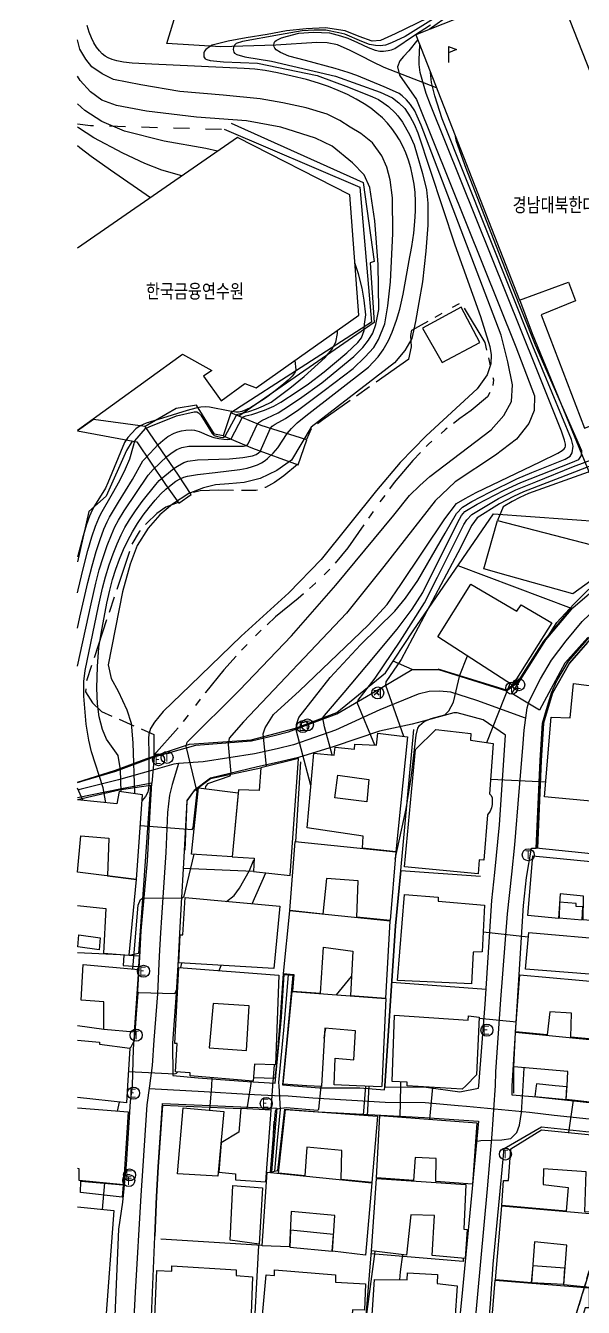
# Model space of a CAD drawing. Header units: feet. Extents: x 197796 to 199821, y 552499 to 555392.
# Drawn here: x 198484.7 to 198554.4, y 553910.5 to 554070.7 of the extents above; entities that cross this region are included whole.
import ezdxf

# ---------------------------------------------------------------- set-up
doc = ezdxf.new("R2010")
doc.units = ezdxf.units.FT
doc.header["$MEASUREMENT"] = 0
for name, pattern in [('ANYANG', [9, 5, -1, 2, -1]), ('ANYANG1', [11.5, 6, -1, 1, -1.5, 1, -1]), ('ANYANG6', [4, 2, -2]), ('JEON', [12, 4, -0.5, 1, -0.5, 4, -0.5, 1, -0.5])]:
    doc.linetypes.add(name, pattern=pattern)
for name, color, linetype in [('AAA001', 7, 'CONTINUOUS'), ('AAA008', 7, 'CONTINUOUS'), ('AAB114', 7, 'CONTINUOUS'), ('AAC001', 7, 'CONTINUOUS'), ('AAC003', 3, 'ANYANG'), ('AAC006', 7, 'ANYANG1'), ('AD002', 7, 'CONTINUOUS'), ('AD0022', 1, 'CONTINUOUS'), ('AE150', 7, 'CONTINUOUS'), ('AE222', 7, 'CONTINUOUS'), ('AZ0202', 7, 'CONTINUOUS'), ('AZ0203', 7, 'CONTINUOUS'), ('AZ0205', 7, 'CONTINUOUS'), ('AZ080', 1, 'CONTINUOUS'), ('AZ0801', 7, 'CONTINUOUS'), ('CAA001', 7, 'CONTINUOUS'), ('CAA002', 30, 'CONTINUOUS'), ('DZ001', 7, 'ANYANG6'), ('EA0018', 7, 'JEON'), ('EA0118', 7, 'JEON'), ('wipco_지적', 20, 'CONTINUOUS'), ('ZC002', 7, 'CONTINUOUS')]:
    doc.layers.add(name, color=color, linetype=linetype)
doc.styles.add('GHS', font='ROMANS', dxfattribs={"bigfont": 'NGSW.shx'})
doc.styles.add('NGSW', font='ROMANS.shx', dxfattribs={"bigfont": 'NGSW.shx'})

# ---------------------------------------------------------------- blocks, each defined once
blk = doc.blocks.new('AZ0203')
at = {"layer": 'AZ0203'}
blk.add_circle((0, 0), 0.75, dxfattribs=at)
at = {"layer": 'AZ0203', "style": 'GHS'}
blk.add_text('T', height=1, dxfattribs=at).set_placement((-0.36, -0.52))
blk = doc.blocks.new('AZ0205')
at = {"layer": 'AZ0205'}
for points in [[(-0.48, 0.32), (0.11, 0.31), (-0.13, 0.01), (-0.44, -0.28)], [(-0.13, 0.01), (0.15, -0.29)], [(0.3, 0.55), (0.3, -0.58)]]:
    blk.add_lwpolyline(points, dxfattribs=at)
blk.add_circle((0, 0), 0.75, dxfattribs=at)
blk = doc.blocks.new('AAB114')
at = {"layer": 'AAB114'}
for points in [[(0, 2), (1, 1.6), (0, 1.2)], [(0, 2), (0, 0)]]:
    blk.add_lwpolyline(points, dxfattribs=at)
blk = doc.blocks.new('AZ0202')
at = {"layer": 'AZ0202'}
blk.add_circle((0, 0), 0.75, dxfattribs=at)
at = {"layer": 'AZ0202', "style": 'GHS'}
blk.add_text('E', height=1, dxfattribs=at).set_placement((-0.5, -0.48))

msp = doc.modelspace()

# ---------------------------------------------------------------- linework, layer by layer
at = {"layer": 'AAA001', "color": 255, "flags": 128}
for points in [[(198543.69, 554008.88), (198555.44, 554005.84), (198556.8, 554006.54), (198558.09, 554003.27), (198553.11, 553999.7), (198545.09, 554001.95), (198542, 554002.82)], [(198536.26, 553994.34), (198540.36, 554000.93), (198546.12, 553997.56), (198546.65, 553998.34), (198550.51, 553996.08), (198545.58, 553988.31)], [(198549.59, 553974.33), (198550.39, 553984.31), (198552.78, 553984.19), (198553.18, 553988.48), (198561.97, 553987.36), (198561.1, 553977.74), (198559.8, 553977.83), (198559.39, 553973.43)], [(198519.9, 553970.47), (198520.76, 553979.78), (198523.29, 553979.55), (198523.4, 553980.53), (198525.82, 553980.29), (198525.88, 553980.92), (198528.58, 553980.78), (198528.73, 553982.31), (198532.45, 553981.84), (198530.99, 553967.48), (198526.85, 553967.92), (198526.91, 553969.44)], [(198532.09, 553965.57), (198533.46, 553980.27), (198536, 553982.73), (198540.35, 553982.26), (198540.32, 553981.42), (198543.15, 553981), (198542.72, 553974.7), (198542.9, 553974.49), (198543.02, 553974.21), (198543.04, 553973.39), (198542.94, 553972.97), (198542.78, 553972.54), (198542.44, 553972.09), (198541.99, 553966.44), (198541.39, 553966.45), (198541.3, 553964.7)], [(198510.56, 553966.84), (198513.28, 553966.69), (198513.23, 553965.01), (198517.8, 553964.5), (198518.85, 553979.12), (198514.11, 553977.96), (198513.9, 553975.14), (198511.34, 553975.21)], [(198523.38, 553974.23), (198523.74, 553977.04), (198527.64, 553976.49), (198527.36, 553973.69)], [(198505.46, 553967.19), (198506.36, 553975.48), (198511.28, 553974.85), (198510.55, 553966.84)], [(198517.75, 553960.12), (198518.43, 553968.75), (198530.98, 553967.45), (198530.3, 553958.87), (198526.12, 553959.28), (198526.31, 553963.82), (198522.33, 553964.12), (198521.87, 553959.69)], [(198547.5, 553959.49), (198548.12, 553966.98), (198558.78, 553965.91), (198558.5, 553958.58), (198554.4, 553958.96), (198554.44, 553961.93), (198551.52, 553962.2), (198551.31, 553959.11)], [(198515.75, 553952.88), (198503.87, 553953.58), (198504.03, 553957.07), (198504.4, 553957.07), (198504.69, 553961.75), (198516.52, 553960.65)], [(198531.2, 553951.4), (198532.1, 553962.12), (198536.29, 553961.78), (198536.28, 553961.3), (198542.06, 553960.81), (198541.8, 553954.96), (198540.64, 553954.94), (198540.46, 553950.96)], [(198551.39, 553959.2), (198554.29, 553958.98), (198554.37, 553960.57), (198553.55, 553960.61), (198553.55, 553961.01), (198551.45, 553961.15)], [(198521.59, 553949.78), (198521.97, 553955.53), (198525.63, 553955.04), (198525.35, 553949.52), (198529.76, 553949.18), (198530.3, 553958.8), (198517.71, 553960.07), (198516.94, 553952.26), (198518.24, 553952.12), (198518.07, 553950.04)], [(198491.4, 553957.1), (198494.07, 553956.72), (198493.92, 553955.21), (198491.25, 553955.58)], [(198547.2, 553952.79), (198547.6, 553957.36), (198558.06, 553956.47), (198557.87, 553951.98)], [(198498.83, 553952.77), (198498.31, 553944.91), (198494.51, 553945.25), (198494.52, 553948.73), (198491.66, 553948.92), (198491.92, 553953.4)], [(198505.3, 553939.48), (198505.3, 553939.83), (198503.47, 553939.98), (198503.66, 553943.51), (198503.4, 553943.52), (198503.88, 553953.02), (198516.39, 553952.06), (198515.95, 553940.82), (198513.32, 553940.93), (198513.18, 553938.78)], [(198545.97, 553944.95), (198546.51, 553952.08), (198557.62, 553951.08), (198556.88, 553943.91), (198552.87, 553944.28), (198552.95, 553947.28), (198550.23, 553947.47), (198549.91, 553944.58)], [(198512.34, 553942.64), (198512.65, 553948.22), (198508.18, 553948.52), (198507.66, 553942.98)], [(198503.7, 553927.23), (198504.44, 553935.47), (198509.51, 553935), (198508.76, 553926.91)], [(198516.33, 553927.31), (198517.21, 553935.24), (198528.72, 553934.41), (198527.98, 553926.14), (198524.15, 553926.53), (198524.24, 553930.15), (198519.89, 553930.54), (198519.62, 553926.96)], [(198528.59, 553926.72), (198529, 553934.51), (198541.12, 553933.61), (198540.58, 553925.91), (198535.99, 553926.25), (198536.05, 553929.12), (198533.4, 553929.26), (198533.19, 553926.37)], [(198544.24, 553923.26), (198544.44, 553926.4), (198545.08, 553926.4), (198545.36, 553930.36), (198549.19, 553932.73), (198560.87, 553931.55), (198560.64, 553926.7), (198559.39, 553926.72), (198559.04, 553922.12), (198554.6, 553922.46), (198554.8, 553927.46), (198549.43, 553927.84), (198549.41, 553925.88), (198552.53, 553925.51), (198552.3, 553922.54)], [(198523.09, 553917.56), (198523.39, 553921.99), (198517.91, 553922.51), (198517.7, 553918.08), (198514.31, 553918.22), (198514.92, 553927.42), (198527.98, 553926.11), (198527.22, 553917.04)], [(198510.29, 553918.93), (198510.65, 553925.74), (198514.32, 553925.48), (198513.92, 553918.43)], [(198527.96, 553917.58), (198528.58, 553926.62), (198539.74, 553925.87), (198539.5, 553920.32), (198539.92, 553920.25), (198539.68, 553916.65), (198535.53, 553917), (198535.81, 553921.99), (198532.89, 553922.09), (198532.31, 553917.07)], [(198543.44, 553913.96), (198544.24, 553923.22), (198558.06, 553922.03), (198557.85, 553919.24), (198556.91, 553919.27), (198556.67, 553915.07), (198556.07, 553912.94), (198551.97, 553913.36), (198552.35, 553918.3), (198548.32, 553918.7), (198547.93, 553913.59)], [(198523.19, 553919.64), (198517.84, 553920.17), (198517.75, 553918.07), (198523.06, 553917.56)], [(198503.65, 553905.99), (198503.72, 553909.22), (198500.89, 553909.4), (198501.13, 553915.15), (198502.99, 553915.06), (198502.99, 553915.72), (198511.06, 553915.24), (198511.05, 553914.51), (198513.09, 553914.34), (198512.83, 553907.44), (198511.21, 553907.44), (198511.07, 553905.38)], [(198514.03, 553906.33), (198514.78, 553914.6), (198515.82, 553914.51), (198515.85, 553915.2), (198523.44, 553914.6), (198523.44, 553913.69), (198527.22, 553913.47), (198527.09, 553910.18), (198525.6, 553910.22), (198525.25, 553905.43)], [(198527.73, 553905.15), (198528.32, 553914.03), (198532.43, 553913.96), (198532.47, 553914.86), (198536.19, 553914.64), (198536.17, 553913.51), (198538.66, 553913.24), (198538.07, 553904.55)], [(198548.15, 553915.75), (198552.09, 553915.46), (198551.94, 553913.37), (198547.97, 553913.58)], [(198542.74, 553905.73), (198543.43, 553913.91), (198555.16, 553912.99), (198555.17, 553910.48), (198554.66, 553910.45), (198552.9, 553904.63), (198549.86, 553904.91), (198550.11, 553909.1), (198546.95, 553909.36), (198546.72, 553905.25)]]:
    msp.add_lwpolyline(points, close=True, dxfattribs=at)
for points in [[(198491.21, 553960.76), (198494.75, 553960.37), (198494.46, 553954.79), (198497.66, 553954.53), (198498.6, 553964.02), (198491.21, 553964.91), (198491.24, 553964.9), (198491.63, 553969.47), (198495.12, 553969.17), (198494.95, 553964.46), (198498.58, 553964.02), (198499.35, 553974.6), (198496.41, 553975.01), (198496.13, 553973.45), (198491.21, 553973.98)], [(198519.88, 553938.23), (198516.9, 553938.41), (198518.06, 553950.01), (198529.76, 553949.13), (198529.23, 553938.23)], [(198532.43, 553938.23), (198532.42, 553938.69), (198530.52, 553938.77), (198530.83, 553947.04), (198540.02, 553946.42), (198540.06, 553946.98), (198541.4, 553946.8), (198541.07, 553939.6), (198539.74, 553938.22)], [(198526.08, 553938.23), (198523.29, 553938.36), (198523.43, 553941.66), (198525.77, 553941.48), (198525.97, 553945.09), (198522.13, 553945.41), (198521.72, 553938.23)], [(198552.39, 553938.22), (198552.51, 553940), (198545.76, 553940.59), (198545.97, 553944.92), (198556.88, 553943.85), (198556.51, 553938.22)], [(198491.21, 553943.93), (198493.96, 553943.67), (198493.96, 553943.42), (198497.77, 553942.93), (198497.47, 553938.23)], [(198497.47, 553938.23), (198497.33, 553936.08), (198491.2, 553936.76)], [(198521.72, 553938.23), (198521.71, 553938.12), (198519.88, 553938.23)], [(198529.23, 553938.23), (198529.22, 553938.08), (198526.08, 553938.23)], [(198539.74, 553938.22), (198539.3, 553937.78), (198532.43, 553938.21), (198532.43, 553938.23)], [(198548.54, 553938.22), (198548.36, 553936.88), (198552.27, 553936.52), (198552.38, 553938.08), (198550.9, 553938.22)], [(198556.51, 553938.22), (198556.37, 553936.07), (198552.28, 553936.52), (198552.39, 553938.22)], [(198491.2, 553935.47), (198497.55, 553934.95), (198496.98, 553925.86), (198491.44, 553926.4), (198491.43, 553927.86), (198491.2, 553927.89)], [(198491.2, 553923.08), (198495.75, 553922.62), (198494.7, 553908.63), (198491.2, 553908.98)]]:
    msp.add_lwpolyline(points, dxfattribs=at)
at = {"layer": 'AAA001', "color": 255}
msp.add_lwpolyline([(198550.9, 553938.22), (198548.57, 553938.45), (198548.54, 553938.22)], dxfattribs=at)
at = {"layer": 'AAA008', "color": 255, "flags": 128}
for points in [[(198550.79, 554076.44), (198533.51, 554069.56), (198546.43, 554036.41), (198552.59, 554038.65), (198553.45, 554036.33), (198549.14, 554034.59), (198554.59, 554020.41), (198568.72, 554025.85), (198563.32, 554039.84), (198558.96, 554038.35), (198558.09, 554040.96), (198563.87, 554043.16)], [(198534.34, 554032.9), (198536.77, 554028.63), (198541.48, 554031.13), (198539.15, 554035.53)], [(198511.64, 553935.4), (198511.36, 553932.42), (198509.19, 553931.08), (198508.89, 553927.41), (198510.97, 553927.22), (198510.96, 553926.47), (198514.77, 553926.21), (198515.43, 553935.17)]]:
    msp.add_lwpolyline(points, close=True, dxfattribs=at)
msp.add_lwpolyline([(198491.22, 554020.16), (198504.35, 554029.67), (198508.01, 554027.6), (198506.96, 554026.9), (198509.16, 554023.84), (198512.13, 554026), (198513.53, 554025.46), (198526.38, 554034.53), (198525.26, 554049.56), (198511.22, 554056.75), (198491.23, 554042.92)], dxfattribs=at)
at = {"layer": 'AAC001', "color": 255, "flags": 128}
for points in [[(198536.08, 554062.96), (198531.04, 554064.92), (198529.56, 554065.47), (198528.08, 554066.18), (198526.71, 554066.9), (198525.29, 554067.6), (198523.71, 554068.32), (198522.42, 554068.56), (198521.12, 554068.6), (198516.02, 554068.28), (198509.13, 554068.05), (198502.37, 554068.47), (198518.46, 554121.18), (198515.53, 554123.42)], [(198575.27, 554017.23), (198575.4, 554016.62), (198575.44, 554014.68), (198575.26, 554013.41), (198574.56, 554012.59), (198563, 554007.95), (198558.71, 554006.37), (198554.96, 554015.46), (198548.07, 554032.19), (198546.49, 554036.43)], [(198491.21, 553976.16), (198495.96, 553977.65), (198499.87, 553979.12), (198505.22, 553980.9), (198512.9, 553981.46), (198518.46, 553982.9), (198523.61, 553984.86), (198529.72, 553989.84), (198533.15, 553995.1), (198543.19, 554009.7), (198557.09, 554008.7)], [(198548.69, 553967.9), (198549.17, 553978.83), (198549.47, 553983.56), (198550.59, 553987.3), (198552.68, 553991.05), (198558.34, 553997.47), (198563.43, 554001.55), (198565.1, 554002.79), (198571.96, 554005.03), (198573.72, 554005.03), (198581.4, 554001.99)], [(198538.75, 554003.25), (198552.91, 553997.9), (198549.44, 553993.78), (198546.32, 553988.86), (198544.83, 553987.66), (198536.3, 553990.31)], [(198533.03, 553990.25), (198530.68, 553991.31)], [(198529.64, 553938.23), (198530.97, 553958.23), (198531.61, 553965.13), (198533.23, 553982.74)], [(198519.09, 553978.73), (198518.44, 553968.75)], [(198504.66, 553967.69), (198504.94, 553973.84), (198505.82, 553975.12), (198507.86, 553976.62), (198514.11, 553977.96)], [(198491.21, 553974.02), (198496.44, 553975.2), (198500.36, 553975.8)], [(198559.87, 553966.77), (198548.54, 553967.91)], [(198513.23, 553965.01), (198504.41, 553965.37)], [(198531.61, 553965.13), (198541.59, 553964.42)], [(198498.83, 553954.74), (198497.67, 553954.51), (198496.56, 553954.58), (198491.21, 553954.82)], [(198516.94, 553952.26), (198516.51, 553946.16), (198516.09, 553940.95), (198515.86, 553939.12), (198513.21, 553939.2)], [(198542.27, 553950.25), (198530.5, 553951.14)], [(198494.51, 553945.25), (198491.21, 553945.7)], [(198545.74, 553938.22), (198545.76, 553940.59)], [(198529.63, 553938.1), (198529.64, 553938.23)], [(198545.73, 553937.31), (198545.74, 553938.22)], [(198500.87, 553919.41), (198501.08, 553924.38), (198501.32, 553928.11), (198501.83, 553935.79), (198511.64, 553935.4)], [(198515.77, 553933.82), (198515.4, 553927.37)], [(198514.31, 553918.24), (198501.63, 553919.06)], [(198513.18, 553905.08), (198513.87, 553918.27)], [(198526.93, 553904.92), (198527.96, 553917.58)], [(198539.42, 553916.67), (198539.42, 553916.25), (198527.93, 553917.22)]]:
    msp.add_lwpolyline(points, dxfattribs=at)
at = {"layer": 'AAC003', "color": 255, "flags": 128}
for points in [[(198532.63, 554029.04), (198521.89, 554021.47), (198520.44, 554020.33), (198519.83, 554018.98)], [(198518.71, 554015.86), (198516.99, 554014.47), (198515.82, 554013.61), (198514.72, 554013), (198513.52, 554012.62), (198511.96, 554012.62), (198508.88, 554012.66), (198506.54, 554012.59), (198505.72, 554012.37), (198505.41, 554012.14)], [(198503.81, 554011.14), (198502.27, 554010.53), (198501.15, 554009.74), (198499.83, 554008.51), (198498.91, 554007.45), (198498.01, 554005.9), (198492.3, 553988.73), (198492.23, 553987.44), (198493.09, 553986.09), (198494.23, 553984.99), (198500.74, 553982.14), (198500.77, 553979.56)]]:
    msp.add_lwpolyline(points, dxfattribs=at)
at = {"layer": 'AAC006', "color": 255, "flags": 128}
msp.add_lwpolyline([(198532.63, 554029.04), (198532.97, 554030.56), (198532.87, 554032.01), (198533.01, 554032.64), (198539.14, 554036.11), (198542.13, 554031.11), (198543.2, 554026.44), (198543.09, 554025.39), (198542.44, 554024.33), (198540.41, 554022.62), (198538.99, 554021.61), (198537.17, 554020.21), (198535.09, 554018.43), (198533.12, 554016.39), (198530.79, 554013.63), (198528.92, 554011.08), (198527.18, 554008.61), (198525.01, 554005.44), (198523.1, 554003.12), (198520.98, 554001.02), (198518.78, 553999.12), (198515.96, 553996.83), (198513.81, 553994.81), (198511.61, 553992.52), (198509.51, 553990.2), (198507.21, 553987.39), (198505.62, 553985.31), (198504.06, 553983.25), (198500.77, 553979.56)], dxfattribs=at)
at = {"layer": 'AD002', "color": 255, "flags": 128}
for points in [[(198543.45, 553938.22), (198543.5, 553939.95), (198544.12, 553949.02), (198544.96, 553959.73), (198545.49, 553964.66), (198545.86, 553968.34), (198546.4, 553975.01), (198546.87, 553980.48), (198547.02, 553982.68), (198547.4, 553985.46), (198547.65, 553986.31), (198549.06, 553989.07), (198550.46, 553991.41), (198552.29, 553993.83), (198554.29, 553996.26), (198557.82, 553999.61)], [(198547.22, 553984.16), (198541.1, 553986.39), (198537.87, 553987.41), (198536.45, 553987.56), (198535.18, 553987.5), (198533.79, 553987.15), (198528.99, 553985.22), (198523.47, 553982.66), (198518.2, 553980.84), (198516.16, 553980.35), (198513.33, 553979.7), (198506.91, 553978.73), (198503.86, 553978.49), (198503.25, 553978.41), (198500.64, 553977.68), (198496.35, 553976.44), (198491.69, 553975.31), (198491.21, 553975.17)], [(198503.86, 553978.49), (198503.04, 553975.89), (198502.73, 553974.55), (198502.47, 553972.37), (198502.24, 553967.37), (198501.73, 553959.26), (198501.58, 553957.32), (198501.44, 553954.41), (198501.2, 553949.73), (198500.77, 553943.92), (198500.55, 553940.74), (198500.21, 553938.23)], [(198516.42, 553938.23), (198516.39, 553938.65), (198517.02, 553945.18), (198517.58, 553952.08)], [(198500.21, 553938.23), (198499.88, 553935.85), (198499.38, 553928.22), (198499.13, 553924.52), (198498.44, 553912.44), (198498.12, 553906.76), (198497.96, 553902.27), (198497.75, 553900.43), (198495.64, 553894.99), (198494.29, 553892.55), (198491.19, 553886.94)], [(198500.16, 553937.89), (198507.05, 553937.5), (198512.51, 553937.17), (198515.83, 553936.99), (198517.54, 553936.95), (198520.63, 553936.73), (198529.66, 553936.17), (198534.68, 553936.14), (198538.78, 553935.76), (198539.84, 553935.67), (198547.7, 553934.91), (198550.78, 553934.57), (198561.5, 553933.41), (198564.34, 553938.22)], [(198515.87, 553927.55), (198516.23, 553931.4), (198516.6, 553935.25), (198516.42, 553938.23)], [(198538.48, 553872.86), (198538.2, 553874.8), (198538.3, 553877.21), (198539.56, 553890.02), (198540.32, 553901.52), (198540.48, 553903.98), (198541.19, 553911.72), (198542.45, 553925.35), (198543.05, 553932.18), (198543.43, 553937.66), (198543.45, 553938.22)]]:
    msp.add_lwpolyline(points, dxfattribs=at)
at = {"layer": 'AD0022', "color": 255, "flags": 128}
for points in [[(198491.21, 553976.12), (198492.17, 553976.4), (198495.99, 553977.56), (198500.78, 553979.33), (198506.01, 553980.78), (198512.95, 553981.33), (198515.78, 553982.01), (198517.57, 553982.44), (198523.62, 553984.69), (198529.04, 553987.88), (198533.03, 553990.25), (198536.33, 553990.26), (198544.81, 553987.58), (198546.35, 553988.77), (198547.65, 553990.81), (198549.34, 553993.46), (198553.13, 553997.96), (198556.98, 554001.28)], [(198545.55, 553938.22), (198546.14, 553948.14), (198546.97, 553960.77), (198547.34, 553964.25), (198547.97, 553967.91), (198548.54, 553967.91), (198549.02, 553978.92), (198549.34, 553983.55), (198549.84, 553985.24), (198550.46, 553987.33), (198551.12, 553988.82), (198552.58, 553991.3), (198555.46, 553994.57)], [(198541.35, 553938.22), (198542.15, 553948.42), (198543, 553961.38), (198543.35, 553964.89), (198543.95, 553970.85), (198544.72, 553982.04), (198541.89, 553983.96), (198538.65, 553984.82), (198538.24, 553984.84), (198534.9, 553983.92), (198533.05, 553983.42), (198528.94, 553982.56), (198523.31, 553980.63), (198518.84, 553979.25), (198516.54, 553978.69), (198513.71, 553978.08), (198507.82, 553976.68), (198505.79, 553975.13), (198504.88, 553973.89), (198504.83, 553973.01), (198504.45, 553966.04), (198504.17, 553961.05), (198503.97, 553957.24), (198503.81, 553954), (198503.53, 553949.81), (198503.09, 553943.55), (198503.15, 553939.5), (198506.3, 553939.23), (198512.45, 553938.77), (198515.93, 553938.53), (198516.71, 553946.81), (198517.04, 553952.12), (198518.13, 553952.04), (198517.32, 553943.55), (198516.82, 553938.35), (198518.28, 553938.23)], [(198498.09, 553938.23), (198498.22, 553942.82), (198498.74, 553950.14), (198499.01, 553954.28), (198499.18, 553957.57), (198499.96, 553966.33), (198500.34, 553973.25), (198500.49, 553976.03), (198496.71, 553975.32), (198491.21, 553974.22)], [(198491.19, 553891.7), (198492.28, 553893.66), (198493.87, 553896.55), (198495.07, 553899.21), (198495.78, 553905.53), (198496.4, 553920.29), (198496.87, 553923.69), (198497.33, 553928.37), (198497.85, 553936.26), (198498.09, 553938.23)], [(198518.28, 553938.23), (198521.48, 553937.96), (198526.52, 553937.96), (198529.6, 553937.73), (198529.63, 553938.1), (198534.77, 553938.03), (198539.01, 553937.47), (198541.34, 553937.91), (198541.35, 553938.22)], [(198542.47, 553906.65), (198542.83, 553910.96), (198543.16, 553915.93), (198543.95, 553924.16), (198544.52, 553930.4), (198549.22, 553933.09), (198562.64, 553931.68), (198565.89, 553938.22)], [(198562.62, 553938.22), (198560.63, 553935.5), (198548.58, 553936.78), (198545.52, 553937.07), (198545.55, 553938.22)], [(198500.28, 553905.39), (198501.08, 553924.38), (198501.32, 553928.11), (198501.85, 553935.99), (198507.81, 553935.76), (198512.57, 553935.57), (198516.11, 553935.43), (198515.47, 553927.47), (198516.26, 553927.64), (198517.11, 553935.32), (198521.36, 553934.96), (198534.59, 553934.24), (198541.32, 553933.81), (198540.46, 553924.49), (198539.67, 553916.27), (198539.25, 553911.9), (198538.89, 553908.16)]]:
    msp.add_lwpolyline(points, dxfattribs=at)
at = {"layer": 'AE150', "color": 255, "flags": 128}
for points in [[(198510.39, 554022.31), (198509.41, 554019.45), (198513.1, 554017.9), (198518.79, 554015.84), (198519.88, 554018.97), (198514.18, 554020.76)], [(198497, 553954.56), (198496.93, 553953.25), (198498.88, 553953.15), (198498.95, 553954.41)], [(198491.58, 553924.88), (198491.64, 553926.32), (198496.92, 553925.85), (198496.79, 553924.31)]]:
    msp.add_lwpolyline(points, close=True, dxfattribs=at)
for points in [[(198491.22, 554020.06), (198498.64, 554018.69), (198502.2, 554013.35), (198503.9, 554011.02), (198505.44, 554012.1), (198503.82, 554014.54), (198499.67, 554020.62), (198493.2, 554021.51), (198491.22, 554020.06)], [(198491.21, 553976.12), (198492.17, 553976.4), (198495.99, 553977.56), (198500.78, 553979.33), (198500.49, 553976.03), (198496.71, 553975.32), (198491.21, 553974.22)]]:
    msp.add_lwpolyline(points, dxfattribs=at)
at = {"layer": 'AE222', "color": 255, "flags": 128}
msp.add_lwpolyline([(198500.36, 553975.8), (198499.38, 553962.11), (198498.83, 553954.74)], dxfattribs=at)
at = {"layer": 'AZ080', "color": 255, "flags": 128}
for points in [[(198510.43, 554058.55), (198526.9, 554051.12), (198528.27, 554041.23), (198527.78, 554041.09), (198528.27, 554033.62), (198511.36, 554021.91)], [(198509.42, 554019.46), (198508.34, 554019.68), (198506.08, 554023.3), (198503.53, 554022.88), (198499.67, 554020.62)], [(198498.06, 554018.79), (198497.34, 554017.63), (198494.82, 554011.9), (198492.65, 554010.01), (198491.22, 554003.71)], [(198500.36, 553975.8), (198499.38, 553962.11), (198498.83, 553954.74)], [(198501.83, 553935.79), (198501.32, 553928.11), (198501.08, 553924.38), (198500.87, 553919.41)]]:
    msp.add_lwpolyline(points, dxfattribs=at)
at = {"layer": 'AZ0801', "color": 255, "flags": 128}
for points in [[(198509.55, 554057.76), (198526.51, 554050.55), (198527.94, 554033.64), (198510.39, 554022.31)], [(198554.96, 553993.64), (198552.68, 553991.05), (198550.59, 553987.3), (198549.47, 553983.56), (198549.17, 553978.83), (198548.69, 553967.9)], [(198531.61, 553965.13), (198530.97, 553958.23), (198529.64, 553938.23)], [(198529.64, 553938.23), (198529.63, 553938.1)]]:
    msp.add_lwpolyline(points, dxfattribs=at)
at = {"layer": 'CAA001', "color": 255, "flags": 128}
for points, elevation in [([(198496.68, 553974.97), (198496.6, 553977.73), (198496.31, 553979.51), (198494.85, 553981.54), (198494.34, 553982.73), (198493.91, 553984.35), (198493.7, 553985.94), (198493.65, 553987.9), (198493.72, 553990.62), (198493.88, 553992.98), (198494.19, 553994.74), (198494.9, 553998.55), (198495.24, 554000.15), (198495.6, 554001.49), (198496.01, 554002.8), (198496.47, 554004.04), (198496.97, 554005.23), (198497.51, 554006.36), (198498.1, 554007.44), (198498.73, 554008.49), (198499.43, 554009.52), (198500.17, 554010.51), (198500.91, 554011.4), (198501.6, 554012.16), (198502.27, 554012.8), (198502.91, 554013.33), (198503.52, 554013.77), (198504.05, 554014.08), (198504.5, 554014.29), (198504.98, 554014.43), (198506.23, 554014.62), (198508.44, 554014.89), (198511.52, 554015.26), (198512.42, 554015.42), (198513.09, 554015.6), (198513.7, 554015.83), (198514.23, 554016.09), (198514.65, 554016.35), (198514.97, 554016.61), (198515.69, 554017.3), (198516.27, 554017.97), (198517.42, 554019.74), (198517.95, 554020.36), (198518.67, 554021.08), (198519.77, 554021.95), (198527.59, 554028.04), (198528.79, 554029.33), (198529.42, 554030.2), (198530.09, 554031.35), (198530.52, 554032.4), (198531.1, 554033.89), (198531.48, 554035.28), (198531.91, 554037.15), (198532.64, 554041.13), (198532.64, 554041.14), (198533, 554043.1), (198533.24, 554044.77), (198533.39, 554046.23), (198533.47, 554047.54), (198533.47, 554048.74), (198533.41, 554049.86), (198533.28, 554050.92), (198533.1, 554051.95), (198532.86, 554052.94), (198532.58, 554053.9), (198532.25, 554054.81), (198531.88, 554055.65), (198531.47, 554056.43), (198531.01, 554057.17), (198530.51, 554057.87), (198529.94, 554058.54), (198529.32, 554059.18), (198528.63, 554059.8), (198527.87, 554060.39), (198527.02, 554060.96), (198526.04, 554061.54), (198524.95, 554062.1), (198523.8, 554062.63), (198522.6, 554063.11), (198521.33, 554063.54), (198519.85, 554063.97), (198518.04, 554064.42), (198516.2, 554064.82), (198514.66, 554065.1), (198513.39, 554065.27), (198512.06, 554065.37), (198500.51, 554065.9), (198498.05, 554066.04), (198496.95, 554066.17), (198496.15, 554066.32), (198495.55, 554066.49), (198495.07, 554066.68), (198494.67, 554066.92), (198494.3, 554067.21), (198493.95, 554067.57), (198493.6, 554068.03), (198493.28, 554068.57), (198492.97, 554069.2), (198492.69, 554069.92), (198492.44, 554070.72)], 60), ([(198514.84, 553978.14), (198514.4, 553982.22), (198514.65, 553982.96), (198515.73, 553984.64), (198518.96, 553987.59), (198527.54, 553995.79), (198529.9, 553998.39), (198531.62, 554000.88), (198537.14, 554009.08), (198538.56, 554010.98), (198539.65, 554011.61), (198541.05, 554012.35), (198549.03, 554016.21), (198551.24, 554017.3), (198551.77, 554017.61), (198552.02, 554017.81), (198552.15, 554017.99), (198552.21, 554018.17), (198552.2, 554018.43), (198552.08, 554018.9), (198551.69, 554020.03), (198548.61, 554027.74), (198535.33, 554060.82), (198534.77, 554062.24), (198534.03, 554064.87), (198533.91, 554065.87), (198533.91, 554066.45), (198534, 554068.3)], 65), ([(198491.23, 554055.73), (198491.51, 554055.49), (198492.93, 554054.42), (198495.33, 554052.71), (198500.35, 554049.23)], 55), ([(198563.72, 554043.1), (198570.95, 554022.47), (198571.12, 554021.84), (198571.15, 554021.66), (198571.17, 554021.5), (198571.17, 554021.26), (198571.1, 554021.1), (198571.01, 554021), (198570.79, 554020.87), (198569.59, 554020.36), (198567.86, 554019.73), (198563.91, 554018.24), (198555.04, 554014.93), (198547.58, 554012.24), (198546.48, 554011.74), (198545.53, 554011.24), (198544.43, 554010.58), (198543.69, 554008.88)], 70), ([(198518.36, 554028.87), (198518.52, 554027.71), (198518.49, 554027.57), (198518.33, 554027.3), (198518.03, 554026.93), (198517.53, 554026.42), (198516.76, 554025.73), (198515.77, 554024.94), (198514.7, 554024.15), (198513.69, 554023.48), (198512.88, 554023.01), (198512.25, 554022.69), (198511.75, 554022.51), (198511.35, 554022.42), (198511, 554022.41), (198510.24, 554022.53), (198507.72, 554023.03), (198507.18, 554023.06), (198506.65, 554023.02), (198505.99, 554022.9), (198504.93, 554022.63), (198501.85, 554021.68), (198499.82, 554021.05), (198499.41, 554020.89), (198499.04, 554020.71), (198498.5, 554020.31), (198497.53, 554019.24), (198497.1, 554018.63), (198495.02, 554013.58), (198494.7, 554012.92), (198493.33, 554010.71), (198493.04, 554010.18), (198492.72, 554009.42), (198492.35, 554008.39), (198491.92, 554006.97), (198491.37, 554004.91), (198491.22, 554004.29)], 55), ([(198530.91, 553966.54), (198532.29, 553972.85), (198532.97, 553977), (198533.54, 553982.06), (198533.76, 553982.92), (198533.94, 553983.25), (198534.53, 553983.73), (198535.41, 553984.11), (198537.11, 553984.6), (198537.61, 553985.1), (198538.22, 553986.18), (198538.99, 553989.55), (198539.97, 553991.94)], 70), ([(198509.85, 553961.27), (198510.79, 553962), (198511.46, 553962.91), (198512.73, 553965.11), (198513.27, 553966.45)], 65), ([(198504.13, 553953), (198504.25, 553953.56)], 65), ([(198523.6, 553949.59), (198525.47, 553951.87)], 70), ([(198497.74, 553942.93), (198497.91, 553943.08), (198498.11, 553943.43), (198498.3, 553943.78), (198498.38, 553944.21), (198498.55, 553946.65), (198498.8, 553949.81), (198498.85, 553949.85), (198498.89, 553949.87), (198503.35, 553949.74), (198503.41, 553949.78), (198503.76, 553950.58)], 65), ([(198522.06, 553944.17), (198522.11, 553944.75), (198522.24, 553945.4)], 70), ([(198546.9, 553938.22), (198547.04, 553940.48)], 75), ([(198515.33, 553927.38), (198515.98, 553935.08), (198516.08, 553935.34), (198517.29, 553935.52), (198521.24, 553935.16), (198521.36, 553935.3), (198521.68, 553938.12)], 70), ([(198540.95, 553931.24), (198541.61, 553931.4), (198544.23, 553931.48), (198545.38, 553931.63), (198546.12, 553932.38), (198546.43, 553933.29), (198546.69, 553934.89), (198546.9, 553938.22)], 75), ([(198496.23, 553935.06), (198496.46, 553936.18)], 65), ([(198494.36, 553922.76), (198494.64, 553926.09)], 65), ([(198531.49, 553913.98), (198531.57, 553914.95), (198531.87, 553917.12)], 75)]:
    msp.add_lwpolyline(points, dxfattribs=dict(at, elevation=elevation))
at = {"layer": 'CAA002', "color": 255, "flags": 128}
for points, elevation in [([(198536.31, 554072.32), (198530.93, 554069.68), (198529.07, 554068.86), (198528.06, 554068.78), (198526.4, 554069.37), (198524.67, 554070.08), (198522.19, 554070.43), (198519.81, 554070.33), (198517.34, 554070.07), (198514.91, 554069.63), (198512.29, 554069.18), (198510.04, 554068.77), (198508.05, 554068.26), (198507.71, 554068.08), (198507.24, 554067.75), (198507.07, 554067.51), (198506.99, 554067.31), (198506.99, 554067.05), (198507.01, 554066.82), (198507.17, 554066.58), (198507.38, 554066.47), (198507.79, 554066.37), (198509.48, 554066.2), (198513.73, 554066.04), (198521.16, 554064.49), (198525.1, 554063.04), (198528.08, 554061.84), (198528.82, 554061.49), (198529.5, 554061.05), (198530.07, 554060.6), (198530.91, 554059.83), (198531.25, 554059.45), (198531.81, 554058.64), (198532.7, 554057.11), (198533.29, 554055.83), (198534.35, 554052.26), (198534.85, 554050.19), (198535, 554048.52), (198535, 554045.78), (198534.76, 554042.54), (198534.31, 554038.71), (198533.87, 554036.11), (198533.45, 554033.74), (198532.98, 554031.6), (198532.14, 554030.11), (198530.85, 554028.57), (198520.43, 554020.53), (198517.94, 554016.41), (198516.13, 554015.11), (198514.04, 554014.13), (198512.05, 554013.62), (198510.15, 554013.45), (198508.48, 554013.31), (198506.96, 554012.94), (198505.13, 554012.26), (198503.1, 554010.93), (198501.51, 554009.59), (198500.06, 554007.9), (198498.68, 554005.76), (198497.82, 554003.4), (198496.86, 553999.95), (198495.07, 553990.83), (198495.42, 553989.12), (198496.29, 553987.54), (198497.39, 553985.22), (198497.92, 553983.54), (198498.13, 553981.07), (198498.36, 553974.74)], 61), ([(198535.7, 554071.57), (198532.15, 554069.38), (198530.46, 554068.59), (198529.69, 554068.29), (198529.05, 554068.2), (198528.47, 554068.25), (198527.7, 554068.38), (198526.75, 554068.75), (198524.63, 554069.65), (198523.88, 554069.83), (198522.27, 554070.15), (198520.81, 554070.14), (198519.29, 554070.05), (198516.47, 554069.58), (198511.83, 554068.74), (198511.04, 554068.47), (198510.84, 554068.29), (198510.7, 554068), (198510.68, 554067.75), (198510.75, 554067.39), (198510.84, 554067.28), (198511.15, 554067.12), (198512.14, 554066.83), (198515.48, 554066.27), (198523.46, 554064.41), (198529.04, 554062.39), (198530.59, 554061.69), (198531.36, 554061.08), (198532.13, 554060.36), (198532.78, 554059.34), (198533.27, 554058.41), (198533.75, 554057.32), (198538.36, 554043.31), (198541.56, 554034.38), (198542.74, 554030.62), (198542.91, 554029.58), (198542.87, 554028.46), (198542.41, 554027.08), (198541.17, 554025.34), (198534.77, 554019.47), (198531.53, 554016.11), (198528.58, 554012.61), (198521.65, 554004.01), (198517.61, 553999.82), (198511.67, 553994.41), (198505.32, 553988.3), (198501.91, 553984.98), (198500.85, 553983.65), (198500.35, 553982.86), (198500.13, 553982.18), (198500.08, 553981.64), (198500.14, 553979.69), (198500.13, 553975.77), (198500.11, 553975.37), (198500, 553974.91), (198499.73, 553974.37), (198499.3, 553973.89)], 62), ([(198537.87, 554072.15), (198535.18, 554070.23)], 64), ([(198499.07, 553970.74), (198505.55, 553970.26), (198505.66, 553970.46), (198506.17, 553974.98), (198504.81, 553980.67), (198504.93, 553981.15), (198511.45, 553987.67), (198517.97, 553994.45), (198523.51, 554000.79), (198530.74, 554009.53), (198532.72, 554012.01), (198534.01, 554013.26), (198535.23, 554014.36), (198542.9, 554020.21), (198544.49, 554022.01), (198545.47, 554023.76), (198545.59, 554025.83), (198545.01, 554028.72), (198544.18, 554032.02), (198534.16, 554058.27), (198533.67, 554059.4), (198533.39, 554060.06), (198532.82, 554060.86), (198532.35, 554061.43), (198531.78, 554061.95), (198531.41, 554062.23), (198530.57, 554062.62), (198529.53, 554063.08), (198526.14, 554064.47), (198525.04, 554064.86), (198523.41, 554065.38), (198519.73, 554066.37), (198517.64, 554066.92), (198516.6, 554067.38), (198516.03, 554067.69), (198515.86, 554067.89), (198515.78, 554068.07), (198515.76, 554068.24), (198515.81, 554068.58), (198515.88, 554068.75), (198516.04, 554068.88), (198516.72, 554069.19), (198517.48, 554069.42), (198518.87, 554069.76), (198520.73, 554069.92), (198522.69, 554069.81), (198524.07, 554069.46), (198524.98, 554069.15), (198526.2, 554068.61), (198527.56, 554067.98), (198528.43, 554067.66), (198529, 554067.51), (198529.46, 554067.52), (198530.04, 554067.61), (198530.44, 554067.7), (198530.88, 554067.88), (198533.31, 554069.54), (198535.35, 554070.84)], 63), ([(198494.76, 553973.6), (198494.44, 553975.46), (198492.99, 553979.97), (198492.64, 553981.41), (198492.32, 553983.41), (198492.03, 553986.93), (198492.03, 553988.73), (198492.18, 553990.13), (198493.86, 553998.17), (198494.35, 554000.42), (198494.72, 554001.85), (198495.18, 554003.33), (198495.66, 554004.69), (198496.17, 554005.97), (198496.66, 554007.07), (198497.13, 554007.98), (198497.71, 554008.96), (198498.45, 554010.09), (198499.29, 554011.24), (198500.99, 554013.38), (198501.43, 554013.85), (198503.29, 554015.4), (198503.73, 554015.65), (198504.5, 554016.11), (198505.01, 554016.27), (198506.22, 554016.45), (198510.23, 554016.59), (198511.9, 554016.75), (198513.07, 554016.95), (198513.55, 554017.11), (198513.84, 554017.32), (198514.05, 554017.48), (198515.35, 554020.42), (198515.53, 554020.67), (198515.9, 554020.9), (198517.2, 554021.61), (198518.87, 554022.73), (198522.06, 554025.13), (198525.65, 554027.86), (198527.12, 554029.28), (198528.24, 554030.5), (198528.85, 554031.51), (198529.61, 554033.44), (198530.01, 554035.72), (198530.32, 554038.71), (198530.62, 554044.73), (198530.57, 554049.18), (198530.27, 554051.46), (198529.86, 554053.03), (198529.25, 554054.45), (198528.09, 554056.07), (198526.62, 554057.23), (198525.3, 554058.05), (198523.98, 554058.86), (198522.41, 554059.67), (198519.78, 554060.43), (198516.89, 554061.08), (198514.05, 554061.59), (198509.43, 554062.05), (198504.01, 554062.5), (198499.12, 554063.33), (198495.72, 554063.99), (198494.3, 554064.7), (198493.03, 554065.56), (198492.27, 554066.53), (198491.51, 554067.79), (198491.23, 554068.94)], 59), ([(198533.73, 554069), (198532.62, 554067.59), (198531.97, 554066.88), (198531.48, 554066.32), (198531.22, 554065.55), (198531.44, 554064.52), (198533.59, 554061.47), (198545.99, 554030.58), (198548.31, 554024.46), (198548.28, 554022.63), (198547.62, 554021), (198546.06, 554019.02), (198543.44, 554017.03), (198538.41, 554013.7), (198535.9, 554011.33), (198529.5, 554003.13), (198524.84, 553997.29), (198511.95, 553983.69), (198510.16, 553981.67), (198510.06, 553980.88), (198510.38, 553977.25), (198510.25, 553976.92), (198507.45, 553975.96), (198507.2, 553975.63), (198507.18, 553975.37)], 64), ([(198491.22, 553990.66), (198492.91, 553998.46), (198493.5, 554001.04), (198493.94, 554002.72), (198494.41, 554004.26), (198494.93, 554005.75), (198495.45, 554007.09), (198495.89, 554008.07), (198496.33, 554008.9), (198497.06, 554010.08), (198500.07, 554014.55), (198500.69, 554015.24), (198502.37, 554016.89), (198503.05, 554017.38), (198503.65, 554017.74), (198504.25, 554017.98), (198505.15, 554018.15), (198506.4, 554018.15), (198510.97, 554018.17), (198511.95, 554018.17), (198512.36, 554018.25), (198512.55, 554018.44), (198513.72, 554020.97), (198513.88, 554021.14), (198514.24, 554021.35), (198514.89, 554021.68), (198516.31, 554022.33), (198516.99, 554022.77), (198518.98, 554024.08), (198521.76, 554026.09), (198525.73, 554029.35), (198526.88, 554030.49), (198527.6, 554031.4), (198528.13, 554032.27), (198528.51, 554033.37), (198528.89, 554035.23), (198528.78, 554040.86), (198528.38, 554046.34), (198527.74, 554050.47), (198527.03, 554052.06), (198525.59, 554053.57), (198523.05, 554055.64), (198520.98, 554056.67), (198516.61, 554058.02), (198512.32, 554058.82), (198506.11, 554059.29), (198499.83, 554060.01), (198496.09, 554060.72), (198494.26, 554061.41), (198492.83, 554062.44), (198491.55, 554063.87), (198491.23, 554064.39)], 58), ([(198520.39, 553975.77), (198518.55, 553982.71), (198518.6, 553983.39), (198518.89, 553984.26), (198522.8, 553989.27), (198526.57, 553993.33), (198530.89, 553997.52), (198532.2, 553999.16), (198533.76, 554001.37), (198537.17, 554007.3), (198538.57, 554009.74), (198539.34, 554010.52), (198540.48, 554011.23), (198542.74, 554012.41), (198546.11, 554014.08), (198548.01, 554014.85), (198552.15, 554016.55), (198552.77, 554016.92), (198553.05, 554017.34), (198553.14, 554018.16), (198552.94, 554018.98), (198548.11, 554030.64), (198536.78, 554059.09), (198535.85, 554061.95), (198535.45, 554063.62), (198535.34, 554064.87)], 66), ([(198508.73, 554055.03), (198507.24, 554055.35), (198502.06, 554056.27), (198497.1, 554057.55), (198494.26, 554058.75), (198492.14, 554060.1), (198491.23, 554060.96)], 57), ([(198504.27, 554051.94), (198501.74, 554052.67), (198499.64, 554053.48), (198496.89, 554054.77), (198493.26, 554056.69), (198491.34, 554057.94), (198491.23, 554058.05)], 56), ([(198523.04, 553979.57), (198522.07, 553983.1), (198521.88, 553984.21), (198522.07, 553984.52), (198524.54, 553987.37), (198527.36, 553990.74), (198531.15, 553995.27), (198533.03, 553997.77), (198534.37, 553999.88), (198538.71, 554008.59), (198539.22, 554009.49), (198539.6, 554009.98), (198541.18, 554010.91), (198544.53, 554012.67), (198546.62, 554013.63), (198552.85, 554016.07), (198553.85, 554016.49), (198554.2, 554017), (198554.22, 554017.56), (198548.44, 554030.79), (198545.46, 554038.33), (198543.2, 554044.06), (198539.78, 554052.88), (198538.59, 554056.22), (198538.46, 554056.87)], 67), ([(198562.96, 554042.81), (198570.41, 554022.42), (198570.44, 554022.18), (198570.44, 554021.84), (198570.35, 554021.49), (198570.1, 554021.15), (198569.7, 554020.83), (198569.09, 554020.51), (198555.97, 554015.95), (198553.31, 554014.93), (198546.96, 554012.47), (198545.69, 554011.88), (198543.96, 554010.97), (198541.18, 554009.22), (198540.49, 554008.28), (198538.73, 554004.83), (198531.68, 553991.49), (198529.74, 553988.7), (198529.72, 553988.28), (198531.94, 553981.9)], 69), ([(198491.22, 553995.4), (198491.53, 553996.8), (198492.51, 554001.12), (198493.04, 554003.19), (198493.57, 554005.01), (198494.05, 554006.49), (198494.53, 554007.78), (198494.93, 554008.7), (198495.22, 554009.27), (198496.36, 554011.16), (198498.08, 554013.98), (198499.4, 554016.31), (198499.75, 554016.72), (198501.29, 554018.37), (198501.88, 554018.89), (198502.5, 554019.35), (198503.32, 554019.77), (198503.77, 554019.95), (198504.2, 554020.07), (198504.75, 554020.18), (198505.48, 554020.2), (198505.83, 554020.16), (198506.41, 554019.99), (198507.69, 554019.44), (198508.27, 554019.26), (198508.87, 554019.12), (198509.52, 554019.04), (198510.01, 554019.01), (198510.31, 554019.02), (198510.44, 554019.08), (198511.84, 554021.78), (198512.24, 554021.97), (198512.99, 554022.14), (198514.59, 554022.66), (198515.77, 554023.18), (198516.63, 554023.64), (198518.66, 554024.99), (198520.07, 554025.94), (198522.04, 554027.47), (198524.89, 554029.81), (198526.26, 554031.11), (198526.71, 554031.7), (198527.04, 554032.61), (198527.1, 554033.39), (198527.24, 554034.57), (198527.04, 554036.39), (198526.78, 554037.89), (198526.32, 554039.72), (198525.89, 554041.09)], 57), ([(198491.22, 553999.84), (198491.3, 554000.21), (198491.93, 554002.85), (198492.52, 554005.11), (198493.03, 554006.81), (198493.49, 554008.17), (198493.88, 554009.15), (198494.14, 554009.7), (198495.6, 554012.23), (198496.5, 554013.87), (198497.22, 554015.32), (198497.75, 554016.56), (198498.23, 554018.19), (198498.39, 554018.83), (198499.71, 554020.38), (198500.16, 554020.59), (198503.59, 554021.94), (198505.78, 554022.47), (198506.15, 554022.47), (198506.36, 554022.34), (198506.65, 554022.02), (198508.05, 554019.75), (198508.29, 554019.51), (198508.71, 554019.35), (198509.29, 554019.25), (198509.56, 554019.3), (198509.69, 554019.43), (198511.04, 554021.97), (198511.14, 554022.13), (198511.43, 554022.2), (198512.62, 554022.49), (198513.6, 554022.81), (198514.45, 554023.19), (198515.4, 554023.67), (198517.76, 554025.4), (198519.55, 554026.87), (198522.18, 554029.23), (198523.02, 554030.23), (198523.49, 554031.18), (198523.7, 554032.23), (198523.7, 554032.64)], 56), ([(198528.39, 553980.79), (198526.15, 553986.14), (198526.31, 553986.43), (198528.4, 553989.18), (198531.55, 553993.78), (198534.57, 553998.6), (198536.22, 554001.77), (198539.49, 554008.36), (198539.86, 554008.95), (198540.48, 554009.64), (198543.82, 554011.62), (198546, 554012.7), (198548.49, 554013.72), (198553.21, 554015.61), (198568.7, 554021.38), (198569.13, 554021.57), (198569.46, 554021.81), (198569.55, 554022.05), (198569.59, 554022.35), (198569.55, 554022.61), (198569.36, 554023.18), (198568.39, 554025.72)], 68), ([(198542.38, 553981.11), (198545.28, 553988.51)], 71), ([(198491.9, 553973.91), (198491.21, 553975.41)], 58), ([(198542.85, 553976.56), (198549.74, 553976.23)], 72), ([(198498.14, 553952.83), (198498.81, 553960.8), (198499.1, 553961.49), (198499.42, 553961.73), (198504.26, 553961.65), (198504.56, 553961.94), (198505.8, 553967.17)], 64), ([(198513.03, 553960.97), (198514.77, 553964.84)], 66), ([(198541.91, 553957.47), (198547.55, 553956.82)], 73), ([(198508.92, 553952.63), (198509.19, 553953.26)], 66), ([(198541.39, 553946.69), (198546.07, 553946.23)], 74), ([(198515.64, 553938.23), (198515.82, 553940.83)], 69), ([(198497.58, 553940), (198503.38, 553939.7), (198503.6, 553939.8), (198503.75, 553939.96)], 66), ([(198507.99, 553938.23), (198508.06, 553939.23)], 67), ([(198512.86, 553938.23), (198512.95, 553938.8)], 68), ([(198531.61, 553938.23), (198531.62, 553938.72)], 73), ([(198507.74, 553935.16), (198507.99, 553938.23)], 67), ([(198512.41, 553935.35), (198512.86, 553938.23)], 68), ([(198515.44, 553935.17), (198515.64, 553938.23)], 69), ([(198526.97, 553934.54), (198527.24, 553938.17)], 71), ([(198527.44, 553934.5), (198527.67, 553938.15)], 72), ([(198531.53, 553934.32), (198531.61, 553938.23)], 73), ([(198535.25, 553934.05), (198535.61, 553938.01)], 74), ([(198552.63, 553932.38), (198553.18, 553936.42)], 76), ([(198525.63, 553896.56), (198528.43, 553917.52)], 74)]:
    msp.add_lwpolyline(points, dxfattribs=dict(at, elevation=elevation))
at = {"layer": 'DZ001', "color": 255, "flags": 128}
msp.add_lwpolyline([(198491.23, 554058.45), (198492.86, 554058.25), (198509.55, 554057.76)], dxfattribs=at)
at = {"layer": 'EA0018', "color": 255, "flags": 128}
msp.add_lwpolyline([(198564.27, 553938.22), (198563.67, 553937.01), (198561.57, 553933.17), (198559.52, 553929.21), (198557.92, 553923.94), (198555.13, 553914.94), (198554.68, 553913.45), (198552.47, 553906.3), (198552.14, 553905.28), (198549.32, 553899.26), (198547.22, 553894.78), (198537.66, 553872.78), (198536.47, 553870.04), (198537.09, 553868.22), (198540.12, 553859.39), (198544.27, 553847.31), (198545.04, 553844.87), (198551.53, 553834.56), (198557.79, 553824.38), (198562.03, 553817.28), (198560.94, 553810.55), (198560.04, 553804.96), (198555.95, 553804.38), (198546.17, 553801.36), (198543.55, 553800.53), (198538.87, 553798.29), (198537.96, 553797.59), (198534.94, 553795.23), (198532.7, 553793.42), (198528.79, 553788.85), (198523.29, 553785.42), (198521.77, 553784.46), (198519.51, 553783.05), (198517.59, 553781.83), (198515.24, 553780.33), (198507.68, 553775.16), (198501.57, 553768.95), (198497.99, 553765.1), (198495.99, 553762.83), (198494.23, 553760.85), (198493.4, 553759.91), (198491.27, 553757.52), (198490.7, 553756.89), (198487.36, 553751.04), (198486.52, 553749.5), (198486.36, 553746), (198486.07, 553742.12), (198485.72, 553737.55), (198485.49, 553734.39), (198485.47, 553731.94), (198485.44, 553729.42), (198485.17, 553723.31), (198484.98, 553718.93), (198484.86, 553714.72), (198484.97, 553708.22), (198485.01, 553706.15), (198485.03, 553697.93), (198485.04, 553694.28), (198485.03, 553690.64), (198485.2, 553687.8), (198485.26, 553687.3), (198486.54, 553676.15), (198484.74, 553674.98), (198486.36, 553668.5), (198487.47, 553666.61), (198489.72, 553662.66), (198493.31, 553653.59), (198493.68, 553652.65), (198494.57, 553643.81), (198494.71, 553642.47), (198495.68, 553632.37), (198495.98, 553630.04), (198496.98, 553622.22), (198498.18, 553614.03), (198498.97, 553611.74)], dxfattribs=at)
at = {"layer": 'EA0118', "color": 255, "flags": 128}
msp.add_lwpolyline([(198573.86, 553383.27), (198574.46, 553385.55), (198575.36, 553391.18), (198577.32, 553394.96), (198581.01, 553404.48), (198579.91, 553406.85), (198579.9, 553409.3), (198572.51, 553414.71), (198563.66, 553417.07), (198556.1, 553419.52), (198550.86, 553423.21), (198547.95, 553425.34), (198546.04, 553428.21), (198542.96, 553431.44), (198540.96, 553434.58), (198536.63, 553439.4), (198535.01, 553439.26), (198533.07, 553446.75), (198531.84, 553456.15), (198530.4, 553458.63), (198529.32, 553459.14), (198529.28, 553474.53), (198534.24, 553477.3), (198550.67, 553470.34), (198550.76, 553470.8), (198553.9, 553469.82), (198554.53, 553471), (198557.6, 553469.8), (198563.8, 553468.89), (198564.74, 553474.47), (198562.43, 553474.9), (198556.97, 553477.37), (198555.24, 553478.3), (198559.04, 553493.37), (198562.32, 553503.22), (198571.69, 553500.59), (198584.02, 553498.42), (198585.66, 553500.24), (198588.6, 553509.54), (198592.77, 553510.75), (198592.49, 553520.52), (198590.86, 553526.29), (198590.29, 553528.13), (198588.43, 553538.89), (198586.69, 553544.51), (198585.51, 553547.95), (198583.63, 553552), (198582.84, 553554.06), (198576.63, 553557.52), (198572.93, 553558.75), (198571.34, 553557.09), (198572.73, 553552.61), (198569.14, 553553.94), (198566.91, 553555.9), (198561.61, 553560.71), (198556.24, 553565.41), (198554.78, 553570.18), (198555.63, 553571.07), (198557.33, 553572.23), (198560.73, 553574.91), (198562.26, 553576.12), (198565.77, 553578.89), (198565.43, 553579.89), (198563.16, 553586.09), (198562.75, 553587.12), (198560.47, 553592.78), (198557.1, 553601.95), (198562.78, 553607.08), (198560.53, 553610.46), (198555.83, 553618.71), (198552.69, 553609.6), (198553.81, 553599.71), (198552.36, 553598.97), (198546.85, 553594.56), (198545.46, 553595.54), (198544.12, 553594.95), (198539.79, 553597.32), (198536.61, 553600.42), (198535.91, 553601.1), (198532.91, 553603.99), (198524.29, 553610.31), (198525.81, 553615.01), (198510.86, 553616.42), (198498.97, 553611.74), (198498.18, 553614.03), (198496.98, 553622.22), (198495.98, 553630.04), (198495.68, 553632.37), (198494.71, 553642.47), (198494.57, 553643.81), (198493.68, 553652.65), (198493.31, 553653.59), (198489.72, 553662.66), (198487.47, 553666.61), (198486.36, 553668.5), (198484.74, 553674.98), (198486.54, 553676.15), (198485.26, 553687.3), (198485.2, 553687.8), (198485.03, 553690.64), (198485.04, 553694.28), (198485.03, 553697.93), (198485.01, 553706.15), (198484.97, 553708.22), (198484.86, 553714.72), (198484.98, 553718.93), (198485.17, 553723.31), (198485.44, 553729.42), (198485.47, 553731.94), (198485.49, 553734.39), (198485.72, 553737.55), (198486.07, 553742.12), (198486.36, 553746), (198486.52, 553749.5), (198487.36, 553751.04), (198490.7, 553756.89), (198491.27, 553757.52), (198493.4, 553759.91), (198494.23, 553760.85), (198495.99, 553762.83), (198497.99, 553765.1), (198501.57, 553768.95), (198507.68, 553775.16), (198515.24, 553780.33), (198517.59, 553781.83), (198519.51, 553783.05), (198521.77, 553784.46), (198523.29, 553785.42), (198528.79, 553788.85), (198532.7, 553793.42), (198534.94, 553795.23), (198537.96, 553797.59), (198538.87, 553798.29), (198543.55, 553800.53), (198546.17, 553801.36), (198555.95, 553804.38), (198560.04, 553804.96), (198560.94, 553810.55), (198562.03, 553817.28), (198557.79, 553824.38), (198551.53, 553834.56), (198545.04, 553844.87), (198544.27, 553847.31), (198540.12, 553859.39), (198537.09, 553868.22), (198536.47, 553870.04), (198537.66, 553872.78), (198547.22, 553894.78), (198549.32, 553899.26), (198552.14, 553905.28), (198552.47, 553906.3), (198554.68, 553913.45), (198555.13, 553914.94), (198557.92, 553923.94), (198559.52, 553929.21), (198561.57, 553933.17), (198563.67, 553937.01), (198564.27, 553938.22)], dxfattribs=at)
at = {"layer": 'wipco_지적', "color": 20}
msp.add_lwpolyline([(198555, 553994.25), (198552.11, 553991.06), (198548.93, 553985.17), (198547.28, 553986.17), (198545.51, 553987.25), (198551.13, 553996.14), (198553.22, 553998.43), (198555.11, 554000.31)], dxfattribs=at)

# ---------------------------------------------------------------- block references
at = {"layer": 'AAB114', "color": 255}
msp.add_blockref('AAB114', (198537.57, 554066.12), dxfattribs=at)
at = {"layer": 'AZ0202', "color": 255}
for p in [(198546.36, 553988.35), (198519.37, 553983.11), (198501.36, 553978.97), (198499.47, 553952.54), (198542.38, 553945.17), (198498.22, 553937.3), (198514.8, 553936.01), (198497.73, 553927.08)]:
    msp.add_blockref('AZ0202', p, dxfattribs=at)
at = {"layer": 'AZ0203', "color": 255}
for p in [(198545.48, 553987.92), (198519.94, 553983.32), (198502.42, 553979.27), (198547.54, 553967.09), (198498.55, 553944.55), (198544.69, 553929.69), (198497.63, 553926.38)]:
    msp.add_blockref('AZ0203', p, dxfattribs=at)
at = {"layer": 'AZ0205', "color": 255}
msp.add_blockref('AZ0205', (198528.74, 553987.32), dxfattribs=at)

# ---------------------------------------------------------------- texts
at = {"layer": 'ZC002', "style": 'NGSW'}
for s, p in [('경남대북한대학원', (198545.59, 554047.24)), ('한국금융연수원', (198499.78, 554036.46))]:
    msp.add_text(s, height=2, dxfattribs=at).set_placement(p)

doc.saveas('drawing.dxf')
